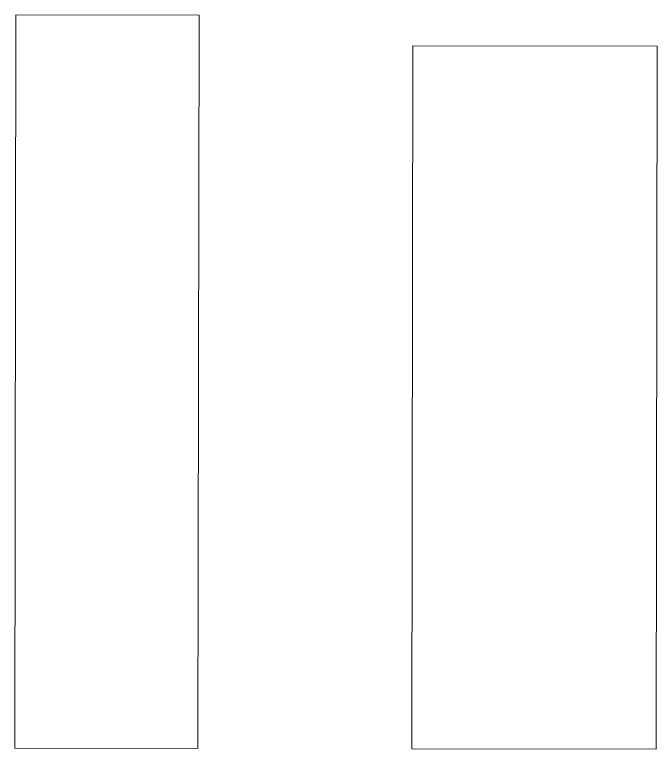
# Model space of a CAD drawing. Header units: millimetres. Extents: x -160614 to 59925, y -157025 to 0.
# Drawn here: x -34045.9 to -33974.2, y -109172.5 to -109090.6 of the extents above; entities that cross this region are included whole.
import ezdxf

# ---------------------------------------------------------------- set-up
doc = ezdxf.new("R2010")
doc.units = ezdxf.units.MM
doc.header["$LTSCALE"] = 8
for name, color, linetype, lineweight in [('72_EGR_EQP_TAG', 9, 'Continuous', 5), ('LOADING', 9, 'Continuous', 5), ('TME-MEDICAL EQUIPMENT', 9, 'Continuous', 13)]:
    doc.layers.add(name, color=color, linetype=linetype, lineweight=lineweight)

# ---------------------------------------------------------------- blocks, each defined once
blk = doc.blocks.new('workstation')
at = {"layer": 'LOADING'}
for p, q in [((2834.2123, -1038.1667, 0), (2834.2252, -1030.3298, 0)), ((2834.2252, -1030.3298, 0), (2836.9493, -1030.3343, 0)), ((2836.9493, -1030.3343, 0), (2836.9363, -1038.1712, 0)), ((2839.3329, -1030.3382, 0), (2839.3193, -1038.5159, 0)), ((2841.3759, -1030.3416, 0), (2839.3329, -1030.3382, 0)), ((2841.3624, -1038.5193, 0), (2841.3759, -1030.3416, 0)), ((2836.9363, -1038.1712, 0), (2834.2123, -1038.1667, 0)), ((2839.3193, -1038.5159, 0), (2841.3624, -1038.5193, 0))]:
    blk.add_line(p, q, dxfattribs=at)
blk = doc.blocks.new('1stF')
at = {"layer": 'TME-MEDICAL EQUIPMENT', "color": 9, "xscale": 10, "yscale": 10, "zscale": 10, "rotation": 180}
blk.add_blockref('workstation', (-5632.123, -119475.839, 0), dxfattribs=at)

msp = doc.modelspace()

# ---------------------------------------------------------------- block references
at = {"layer": '72_EGR_EQP_TAG'}
msp.add_blockref('1stF', (0, 0), dxfattribs=at)

doc.saveas('drawing.dxf')
